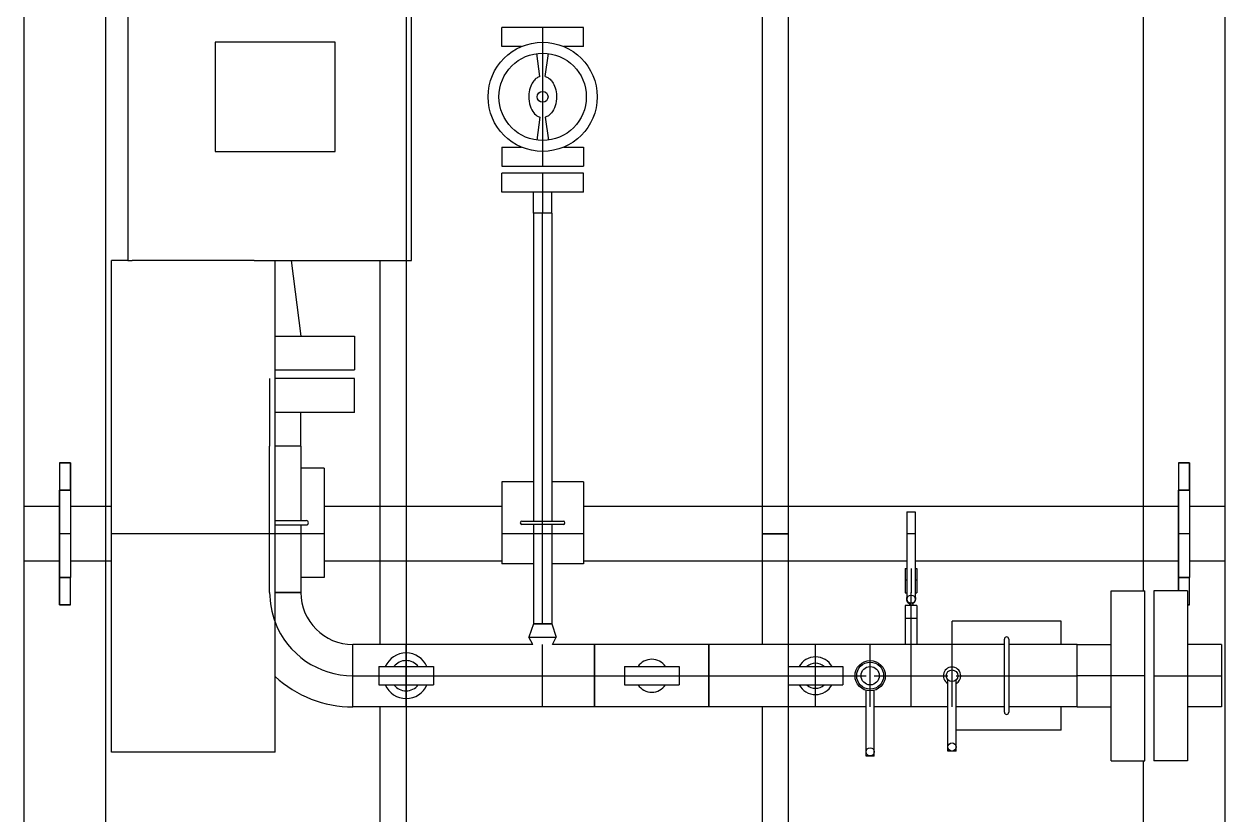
# Model space of a CAD drawing. Header units: inches. Extents: x 517790 to 538444, y 301815 to 302461.
# Drawn here: x 517889.889 to 517892.162, y 302310.304 to 302311.801 of the extents above; entities that cross this region are included whole.
import ezdxf

# ---------------------------------------------------------------- set-up
doc = ezdxf.new("R2010")
doc.units = ezdxf.units.IN
doc.header["$MEASUREMENT"] = 0
doc.layers.add('硅胶总平面底图 工艺装置区', color=253, linetype='Continuous')

msp = doc.modelspace()

# ---------------------------------------------------------------- linework, layer by layer
at = {"layer": '硅胶总平面底图 工艺装置区', "color": 253, "linetype": 'Continuous', "lineweight": -3}
for p, q in [((517889.8891, 302310.1226), (517889.8891, 302313.1721)), ((517890.0441, 302310.1226), (517890.0441, 302313.1721)), ((517891.2862, 302312.1241), (517891.2862, 302310.8361)), ((517891.3358, 302312.086), (517891.3358, 302310.8361)), ((517892.1624, 302312.0584), (517892.1624, 302310.6265)), ((517890.0854, 302311.9728), (517890.0854, 302311.3528)), ((517890.6124, 302311.9728), (517890.6124, 302311.3528)), ((517890.6228, 302311.3528), (517890.6228, 302311.9728)), ((517892.0074, 302311.9567), (517892.0074, 302310.7282)), ((517890.8708, 302311.794), (517890.7937, 302311.794)), ((517890.7937, 302311.7579), (517890.7937, 302311.794)), ((517890.8708, 302311.794), (517890.8708, 302311.5315)), ((517890.9479, 302311.794), (517890.8708, 302311.794)), ((517890.9479, 302311.7579), (517890.9479, 302311.794)), ((517890.4781, 302311.7661), (517890.2508, 302311.7661)), ((517890.2508, 302311.7661), (517890.2508, 302311.5594)), ((517890.4781, 302311.5594), (517890.4781, 302311.7661)), ((517890.8305, 302311.7579), (517890.7937, 302311.7579)), ((517890.8657, 302311.7014), (517890.86, 302311.7447)), ((517890.8759, 302311.7014), (517890.8816, 302311.7447)), ((517890.9479, 302311.7579), (517890.9111, 302311.7579)), ((517890.8657, 302311.6241), (517890.86, 302311.5808)), ((517890.8759, 302311.6241), (517890.8816, 302311.5808)), ((517890.7937, 302311.5676), (517890.8305, 302311.5676)), ((517890.7937, 302311.5676), (517890.7937, 302311.5315)), ((517890.9111, 302311.5676), (517890.9479, 302311.5676)), ((517890.9479, 302311.5676), (517890.9479, 302311.5315)), ((517890.2508, 302311.5594), (517890.4781, 302311.5594)), ((517890.7937, 302311.5315), (517890.8708, 302311.5315)), ((517890.8708, 302311.5184), (517890.7937, 302311.5184)), ((517890.7937, 302311.4823), (517890.7937, 302311.5184)), ((517890.8708, 302311.5315), (517890.9479, 302311.5315)), ((517890.8708, 302311.5184), (517890.8708, 302311.4428)), ((517890.9479, 302311.5184), (517890.8708, 302311.5184)), ((517890.9479, 302311.4823), (517890.9479, 302311.5184)), ((517890.8708, 302311.4823), (517890.7937, 302311.4823)), ((517890.8535, 302311.4428), (517890.8535, 302311.4823)), ((517890.9479, 302311.4823), (517890.8708, 302311.4823)), ((517890.888, 302311.4428), (517890.888, 302311.4823)), ((517890.8708, 302311.4428), (517890.8535, 302311.4428)), ((517890.888, 302311.4428), (517890.8535, 302311.4428)), ((517890.8535, 302311.4428), (517890.8535, 302310.8599)), ((517890.888, 302311.4428), (517890.8708, 302311.4428)), ((517890.8708, 302310.8599), (517890.8708, 302311.4428)), ((517890.888, 302311.4428), (517890.888, 302310.8599)), ((517890.0854, 302311.3528), (517890.0545, 302311.3528)), ((517890.0545, 302310.4228), (517890.0545, 302311.3528)), ((517890.0854, 302311.3528), (517890.0939, 302311.3528)), ((517890.2094, 302311.3528), (517890.0939, 302311.3528)), ((517890.325, 302311.3528), (517890.2094, 302311.3528)), ((517890.325, 302311.3528), (517890.6228, 302311.3528)), ((517890.3644, 302310.4228), (517890.3644, 302311.3528)), ((517890.3946, 302311.3528), (517890.4132, 302311.2101)), ((517890.5628, 302311.3528), (517890.5628, 302310.6265)), ((517890.6124, 302311.3528), (517890.6124, 302310.6265)), ((517890.3644, 302311.2101), (517890.5149, 302311.2101)), ((517890.3644, 302311.2101), (517890.4132, 302311.2101)), ((517890.5149, 302311.2101), (517890.5149, 302311.1461)), ((517890.3541, 302311.1296), (517890.3541, 302311.0015)), ((517890.3644, 302311.1461), (517890.5149, 302311.1461)), ((517890.5149, 302311.1296), (517890.3644, 302311.1296)), ((517890.5149, 302311.0656), (517890.5149, 302311.1296)), ((517890.5149, 302311.0656), (517890.3644, 302311.0656)), ((517890.4132, 302311.0015), (517890.4132, 302311.0656)), ((517890.3541, 302310.7249), (517890.3541, 302311.0015)), ((517890.4132, 302311.0015), (517890.3644, 302311.0015)), ((517890.4132, 302311.0015), (517890.3644, 302311.0015)), ((517890.4132, 302311.0015), (517890.4132, 302310.8609)), ((517889.977, 302310.9704), (517889.9563, 302310.9704)), ((517889.9563, 302310.9704), (517889.977, 302310.9704)), ((517889.9563, 302310.9704), (517889.9563, 302310.9188)), ((517889.9563, 302310.9704), (517889.9563, 302310.9188)), ((517889.977, 302310.9188), (517889.977, 302310.9704)), ((517889.977, 302310.9704), (517889.977, 302310.9188)), ((517892.0746, 302310.9704), (517892.0746, 302310.9188)), ((517892.0746, 302310.9704), (517892.0746, 302310.9188)), ((517892.0953, 302310.9704), (517892.0746, 302310.9704)), ((517892.0746, 302310.9704), (517892.0953, 302310.9704)), ((517892.0953, 302310.9188), (517892.0953, 302310.9704)), ((517892.0953, 302310.9704), (517892.0953, 302310.9188)), ((517890.4574, 302310.9601), (517890.4132, 302310.9601)), ((517890.4574, 302310.9601), (517890.4574, 302310.7534)), ((517890.7933, 302310.9343), (517890.7933, 302310.7793)), ((517890.8535, 302310.9343), (517890.7933, 302310.9343)), ((517890.9483, 302310.9343), (517890.888, 302310.9343)), ((517890.9483, 302310.9343), (517890.9483, 302310.7793)), ((517889.9563, 302310.9188), (517889.977, 302310.9188)), ((517889.977, 302310.9188), (517889.9563, 302310.9188)), ((517889.9563, 302310.7534), (517889.9563, 302310.9188)), ((517889.9563, 302310.9188), (517889.9563, 302310.7534)), ((517889.977, 302310.9188), (517889.9563, 302310.9188)), ((517889.977, 302310.9188), (517889.977, 302310.7534)), ((517889.977, 302310.9188), (517889.977, 302310.7534)), ((517892.0746, 302310.9188), (517892.0953, 302310.9188)), ((517892.0953, 302310.9188), (517892.0746, 302310.9188)), ((517892.0746, 302310.7534), (517892.0746, 302310.9188)), ((517892.0746, 302310.9188), (517892.0746, 302310.7534)), ((517892.0953, 302310.9188), (517892.0746, 302310.9188)), ((517892.0953, 302310.9188), (517892.0953, 302310.7534)), ((517892.0953, 302310.9188), (517892.0953, 302310.7534)), ((517889.9563, 302310.8878), (517889.8891, 302310.8878)), ((517889.8891, 302310.7844), (517889.8891, 302310.8878)), ((517890.0545, 302310.8878), (517889.977, 302310.8878)), ((517890.7933, 302310.8878), (517890.4574, 302310.8878)), ((517892.0746, 302310.8878), (517890.9483, 302310.8878)), ((517892.1624, 302310.8878), (517892.0953, 302310.8878)), ((517892.1624, 302310.8878), (517892.1624, 302310.7844)), ((517890.3644, 302310.8609), (517890.4233, 302310.8609)), ((517890.8315, 302310.8599), (517890.91, 302310.8599)), ((517890.8708, 302310.8537), (517890.8708, 302310.8599)), ((517891.5605, 302310.8777), (517891.5683, 302310.8777)), ((517891.5605, 302310.8777), (517891.5605, 302310.7124)), ((517891.5683, 302310.8777), (517891.576, 302310.8777)), ((517891.576, 302310.8777), (517891.576, 302310.7124)), ((517889.977, 302310.8361), (517889.9563, 302310.8361)), ((517890.4574, 302310.8361), (517890.0545, 302310.8361)), ((517890.4233, 302310.8526), (517890.3644, 302310.8526)), ((517890.4132, 302310.8526), (517890.4132, 302310.7249)), ((517890.9483, 302310.8361), (517890.7933, 302310.8361)), ((517890.91, 302310.8537), (517890.8315, 302310.8537)), ((517890.8535, 302310.8537), (517890.8535, 302310.6659)), ((517890.8708, 302310.6659), (517890.8708, 302310.8537)), ((517890.888, 302310.8537), (517890.888, 302310.6659)), ((517891.2862, 302310.8361), (517891.2862, 302310.6265)), ((517891.2862, 302310.8361), (517891.3358, 302310.8361)), ((517891.3358, 302310.8361), (517891.2862, 302310.8361)), ((517891.3358, 302310.8361), (517891.3358, 302310.6265)), ((517891.576, 302310.8361), (517891.5605, 302310.8361)), ((517892.0953, 302310.8361), (517892.0746, 302310.8361)), ((517889.9563, 302310.7844), (517889.8891, 302310.7844)), ((517890.0545, 302310.7844), (517889.977, 302310.7844)), ((517890.7933, 302310.7844), (517890.4574, 302310.7844)), ((517890.8535, 302310.7793), (517890.7933, 302310.7793)), ((517890.9483, 302310.7793), (517890.888, 302310.7793)), ((517891.5605, 302310.7844), (517890.9483, 302310.7844)), ((517891.5572, 302310.7705), (517891.5605, 302310.7705)), ((517891.5572, 302310.7705), (517891.5572, 302310.7245)), ((517891.5683, 302310.7705), (517891.5683, 302310.7245)), ((517892.0746, 302310.7844), (517891.576, 302310.7844)), ((517891.576, 302310.7705), (517891.5793, 302310.7705)), ((517891.5793, 302310.7705), (517891.5793, 302310.7245)), ((517892.1624, 302310.7844), (517892.0953, 302310.7844)), ((517889.9563, 302310.7534), (517889.9563, 302310.7018)), ((517889.9563, 302310.7018), (517889.9563, 302310.7534)), ((517889.977, 302310.7534), (517889.9563, 302310.7534)), ((517889.9563, 302310.7534), (517889.977, 302310.7534)), ((517889.977, 302310.7534), (517889.9563, 302310.7534)), ((517889.977, 302310.7018), (517889.977, 302310.7534)), ((517889.977, 302310.7018), (517889.977, 302310.7534)), ((517890.4574, 302310.7534), (517890.4132, 302310.7534)), ((517891.5605, 302310.7483), (517891.5572, 302310.7483)), ((517891.5793, 302310.7483), (517891.576, 302310.7483)), ((517892.0953, 302310.7534), (517892.0746, 302310.7534)), ((517892.0746, 302310.7534), (517892.0953, 302310.7534)), ((517892.0746, 302310.7534), (517892.0746, 302310.7282)), ((517892.0746, 302310.7282), (517892.0746, 302310.7534)), ((517892.0953, 302310.7534), (517892.0746, 302310.7534)), ((517892.0953, 302310.7018), (517892.0953, 302310.7534)), ((517892.0953, 302310.7018), (517892.0953, 302310.7534)), ((517890.3541, 302310.7249), (517890.3541, 302310.7249)), ((517890.3541, 302310.7249), (517890.3541, 302310.7249)), ((517890.4132, 302310.7249), (517890.3644, 302310.7249)), ((517890.3644, 302310.7249), (517890.4132, 302310.7249)), ((517891.5572, 302310.7245), (517891.5605, 302310.7245)), ((517891.5683, 302310.7246), (517891.5683, 302310.7246)), ((517891.5683, 302310.7245), (517891.5683, 302310.7246)), ((517891.5683, 302310.7002), (517891.5683, 302310.7245)), ((517891.576, 302310.7245), (517891.5793, 302310.7245)), ((517891.947, 302310.5674), (517891.947, 302310.7282)), ((517891.947, 302310.7282), (517892.011, 302310.7282)), ((517892.011, 302310.5674), (517892.011, 302310.7282)), ((517892.0275, 302310.7282), (517892.0275, 302310.5674)), ((517892.0915, 302310.7282), (517892.0275, 302310.7282)), ((517892.0915, 302310.7282), (517892.0915, 302310.5674)), ((517889.9563, 302310.7018), (517889.977, 302310.7018)), ((517889.977, 302310.7018), (517889.9563, 302310.7018)), ((517891.5793, 302310.7002), (517891.5572, 302310.7002)), ((517891.5572, 302310.7002), (517891.5572, 302310.6265)), ((517891.5656, 302310.7038), (517891.5645, 302310.7002)), ((517891.5683, 302310.6764), (517891.5683, 302310.7002)), ((517891.5709, 302310.7038), (517891.572, 302310.7002)), ((517891.5793, 302310.7002), (517891.5793, 302310.6265)), ((517892.0915, 302310.7018), (517892.0953, 302310.7018)), ((517892.0953, 302310.7018), (517892.0915, 302310.7018)), ((517891.5572, 302310.6764), (517891.5793, 302310.6764)), ((517891.5683, 302310.6265), (517891.5683, 302310.6764)), ((517890.8535, 302310.6659), (517890.8449, 302310.6407)), ((517890.8535, 302310.6659), (517890.888, 302310.6659)), ((517890.888, 302310.6659), (517890.8535, 302310.6659)), ((517890.8708, 302310.6659), (517890.8708, 302310.6659)), ((517890.8708, 302310.6659), (517890.8708, 302310.6658)), ((517890.888, 302310.6659), (517890.8967, 302310.6407)), ((517891.6458, 302310.6265), (517891.6458, 302310.6708)), ((517891.8524, 302310.6708), (517891.6458, 302310.6708)), ((517891.8524, 302310.6265), (517891.8524, 302310.6708)), ((517890.8449, 302310.6407), (517890.8967, 302310.6407)), ((517890.8522, 302310.6265), (517890.8449, 302310.6407)), ((517890.8894, 302310.6265), (517890.8967, 302310.6407)), ((517891.745, 302310.4982), (517891.745, 302310.6367)), ((517891.7532, 302310.6367), (517891.7532, 302310.4982)), ((517890.5116, 302310.5084), (517890.5116, 302310.6265)), ((517890.6124, 302310.6265), (517890.5116, 302310.6265)), ((517890.5116, 302310.5084), (517890.5116, 302310.6265)), ((517890.6124, 302310.5084), (517890.6124, 302310.6265)), ((517890.8522, 302310.6265), (517890.6124, 302310.6265)), ((517890.6124, 302310.6265), (517890.6124, 302310.5084)), ((517890.8708, 302310.5084), (517890.8708, 302310.6265)), ((517890.9693, 302310.6265), (517890.8894, 302310.6265)), ((517890.9693, 302310.5084), (517890.9693, 302310.6265)), ((517890.9693, 302310.6265), (517890.9693, 302310.5674)), ((517891.1856, 302310.6265), (517890.9693, 302310.6265)), ((517891.1856, 302310.6265), (517891.1856, 302310.5674)), ((517891.1856, 302310.5084), (517891.1856, 302310.6265)), ((517891.3874, 302310.6265), (517891.1856, 302310.6265)), ((517891.3358, 302310.6265), (517891.3358, 302310.5846)), ((517891.3874, 302310.5084), (517891.3874, 302310.6265)), ((517891.4908, 302310.6265), (517891.3874, 302310.6265)), ((517891.4908, 302310.5084), (517891.4908, 302310.6265)), ((517891.5683, 302310.6265), (517891.4908, 302310.6265)), ((517891.5683, 302310.5084), (517891.5683, 302310.6265)), ((517891.6458, 302310.6265), (517891.5683, 302310.6265)), ((517891.5683, 302310.6068), (517891.5683, 302310.6265)), ((517891.5683, 302310.6068), (517891.5683, 302310.6068)), ((517891.5683, 302310.6068), (517891.5683, 302310.6068)), ((517891.5683, 302310.5674), (517891.5683, 302310.6068)), ((517891.6458, 302310.5084), (517891.6458, 302310.6265)), ((517891.745, 302310.6265), (517891.6458, 302310.6265)), ((517891.8829, 302310.6265), (517891.7532, 302310.6265)), ((517891.8829, 302310.5084), (517891.8829, 302310.6265)), ((517891.8829, 302310.5674), (517891.8829, 302310.6265)), ((517891.8829, 302310.6265), (517891.947, 302310.6265)), ((517892.1556, 302310.6265), (517892.0915, 302310.6265)), ((517892.1556, 302310.6265), (517892.1556, 302310.5084)), ((517892.1556, 302310.6265), (517892.1556, 302310.5674)), ((517892.1624, 302310.6265), (517892.1624, 302310.5084)), ((517890.5608, 302310.5846), (517890.6124, 302310.5846)), ((517890.5608, 302310.5846), (517890.5608, 302310.5502)), ((517890.6124, 302310.5846), (517890.6641, 302310.5846)), ((517890.6641, 302310.5846), (517890.6641, 302310.5502)), ((517891.0258, 302310.5846), (517891.0774, 302310.5846)), ((517891.0258, 302310.5846), (517891.0258, 302310.5502)), ((517891.0774, 302310.5846), (517891.1291, 302310.5846)), ((517891.1291, 302310.5846), (517891.1291, 302310.5502)), ((517891.3358, 302310.5846), (517891.3874, 302310.5846)), ((517891.3358, 302310.5846), (517891.3358, 302310.5502)), ((517891.3874, 302310.5846), (517891.4391, 302310.5846)), ((517891.4391, 302310.5846), (517891.4391, 302310.5502)), ((517890.5116, 302310.5674), (517890.5608, 302310.5674)), ((517890.5116, 302310.5674), (517890.5116, 302310.5674)), ((517890.5116, 302310.5674), (517890.5116, 302310.5674)), ((517890.5608, 302310.5674), (517890.6124, 302310.5674)), ((517890.6124, 302310.5674), (517890.6641, 302310.5674)), ((517890.6124, 302310.5674), (517890.6124, 302310.5674)), ((517890.6124, 302310.5674), (517890.6124, 302310.5674)), ((517890.6641, 302310.5674), (517890.8708, 302310.5674)), ((517890.8708, 302310.5674), (517890.9693, 302310.5674)), ((517890.8708, 302310.5674), (517890.8708, 302310.5674)), ((517890.8708, 302310.5674), (517890.8708, 302310.5674)), ((517890.9693, 302310.5674), (517891.0258, 302310.5674)), ((517890.9693, 302310.5674), (517890.9693, 302310.5674)), ((517890.9693, 302310.5674), (517890.9693, 302310.5084)), ((517891.0258, 302310.5674), (517891.1291, 302310.5674)), ((517891.1291, 302310.5674), (517891.1856, 302310.5674)), ((517891.1856, 302310.5674), (517891.1856, 302310.5674)), ((517891.1856, 302310.5674), (517891.1856, 302310.5674)), ((517891.1856, 302310.5674), (517891.1856, 302310.5084)), ((517891.1856, 302310.5674), (517891.3358, 302310.5674)), ((517891.3358, 302310.5674), (517891.3874, 302310.5674)), ((517891.3874, 302310.5674), (517891.4391, 302310.5674)), ((517891.3874, 302310.5674), (517891.3874, 302310.5674)), ((517891.3874, 302310.5674), (517891.3874, 302310.5674)), ((517891.4391, 302310.5674), (517891.462, 302310.5674)), ((517891.462, 302310.5674), (517891.483, 302310.5674)), ((517891.4985, 302310.5674), (517891.5195, 302310.5674)), ((517891.5195, 302310.5674), (517891.5683, 302310.5674)), ((517891.5683, 302310.5674), (517891.5682, 302310.5674)), ((517891.5683, 302310.5674), (517891.6292, 302310.5674)), ((517891.5683, 302310.5674), (517891.5683, 302310.5674)), ((517891.6292, 302310.5674), (517891.638, 302310.5674)), ((517891.6535, 302310.5674), (517891.6623, 302310.5674)), ((517891.6623, 302310.5674), (517891.745, 302310.5674)), ((517891.745, 302310.5674), (517891.7532, 302310.5674)), ((517891.7532, 302310.5674), (517891.8829, 302310.5674)), ((517892.011, 302310.5674), (517891.8829, 302310.5674)), ((517891.8829, 302310.5084), (517891.8829, 302310.5674)), ((517891.947, 302310.4067), (517891.947, 302310.5674)), ((517892.011, 302310.4067), (517892.011, 302310.5674)), ((517892.0275, 302310.5674), (517892.1556, 302310.5674)), ((517892.0275, 302310.5674), (517892.0275, 302310.4067)), ((517892.0915, 302310.5674), (517892.0915, 302310.4067)), ((517892.1556, 302310.5674), (517892.1556, 302310.5084)), ((517890.5608, 302310.5502), (517890.6124, 302310.5502)), ((517890.6124, 302310.5502), (517890.6641, 302310.5502)), ((517891.0258, 302310.5502), (517891.0774, 302310.5502)), ((517891.0774, 302310.5502), (517891.1291, 302310.5502)), ((517891.3358, 302310.5502), (517891.3874, 302310.5502)), ((517891.3358, 302310.5502), (517891.3358, 302310.5084)), ((517891.3874, 302310.5502), (517891.4391, 302310.5502)), ((517891.483, 302310.4155), (517891.483, 302310.5398)), ((517891.4985, 302310.4155), (517891.4985, 302310.5398)), ((517891.638, 302310.4248), (517891.638, 302310.5596)), ((517891.6535, 302310.4248), (517891.6535, 302310.5596)), ((517890.6124, 302310.5084), (517890.5116, 302310.5084)), ((517890.5628, 302310.5084), (517890.5628, 302310.1226)), ((517890.8708, 302310.5084), (517890.6124, 302310.5084)), ((517890.6124, 302310.5084), (517890.6124, 302310.1226)), ((517890.9693, 302310.5084), (517890.8708, 302310.5084)), ((517891.1856, 302310.5084), (517890.9693, 302310.5084)), ((517891.3874, 302310.5084), (517891.1856, 302310.5084)), ((517891.2862, 302310.5084), (517891.2862, 302310.1226)), ((517891.3358, 302310.5084), (517891.3358, 302310.1226)), ((517891.483, 302310.5084), (517891.3874, 302310.5084)), ((517891.5683, 302310.5084), (517891.4985, 302310.5084)), ((517891.638, 302310.5084), (517891.5683, 302310.5084)), ((517891.745, 302310.5084), (517891.6535, 302310.5084)), ((517891.8829, 302310.5084), (517891.7532, 302310.5084)), ((517891.8524, 302310.4641), (517891.8524, 302310.5084)), ((517891.8829, 302310.5084), (517891.947, 302310.5084)), ((517892.1556, 302310.5084), (517892.0915, 302310.5084)), ((517892.1624, 302310.5084), (517892.1624, 302308.4853)), ((517891.8524, 302310.4641), (517891.6535, 302310.4641)), ((517891.6458, 302310.4248), (517891.638, 302310.4248)), ((517891.6535, 302310.4248), (517891.6458, 302310.4248)), ((517890.2094, 302310.4228), (517890.0545, 302310.4228)), ((517890.3644, 302310.4228), (517890.2094, 302310.4228)), ((517891.4908, 302310.4155), (517891.483, 302310.4155)), ((517891.4985, 302310.4155), (517891.4908, 302310.4155)), ((517891.947, 302310.4067), (517892.011, 302310.4067)), ((517892.0074, 302310.4067), (517892.0074, 302310.2048)), ((517892.0915, 302310.4067), (517892.0275, 302310.4067))]:
    msp.add_line(p, q, dxfattribs=at)
for centre, radius in [((517890.8708, 302311.6628), 0.1033), ((517890.8708, 302311.6628), 0.0827), ((517890.8708, 302311.6628), 0.0103), ((517891.5683, 302310.7124), 0.00775), ((517891.4908, 302310.5674), 0.0287), ((517891.4908, 302310.5674), 0.0255), ((517891.4908, 302310.5674), 0.0173), ((517891.6458, 302310.5674), 0.011), ((517891.4908, 302310.4233), 0.00775), ((517891.6458, 302310.4326), 0.00775)]:
    msp.add_circle(centre, radius, dxfattribs=at)
for centre, radius, start, end in [((517890.4233, 302310.8568), 0.00413, 270, 90), ((517890.8315, 302310.8568), 0.0031, 90, 270), ((517890.91, 302310.8568), 0.0031, 270, 90), ((517890.5116, 302310.7249), 0.1575, 180, 200.8713), ((517890.5116, 302310.7249), 0.0984, 180, 270), ((517891.5683, 302310.7124), 0.00899, 149.5553, 252.9561), ((517891.5683, 302310.7124), 0.00899, 287.0439, 0), ((517891.5683, 302310.7124), 0.00899, 0, 30.4447), ((517890.5116, 302310.7249), 0.1575, 200.8713, 270), ((517891.7491, 302310.6367), 0.00413, 0, 180), ((517890.6124, 302310.5674), 0.0431, 23.5216, 156.4784), ((517890.6124, 302310.5674), 0.0287, 36.7726, 143.2274), ((517891.0774, 302310.5674), 0.0312, 33.505, 146.495), ((517891.3874, 302310.5674), 0.0356, 28.8738, 151.1262), ((517891.3874, 302310.5674), 0.0238, 46.4125, 133.5875), ((517891.6458, 302310.5674), 0.0165, 0, 242.0506), ((517890.5116, 302310.7249), 0.2165, 227.1914, 270), ((517891.6458, 302310.5674), 0.0165, 297.9494, 0), ((517890.6124, 302310.5674), 0.0431, 203.5216, 336.4784), ((517890.6124, 302310.5674), 0.0287, 216.7726, 323.2274), ((517891.0774, 302310.5674), 0.0312, 213.505, 326.495), ((517891.3874, 302310.5674), 0.0356, 208.8738, 331.1262), ((517891.3874, 302310.5674), 0.0238, 226.4125, 313.5875), ((517891.7491, 302310.4982), 0.00413, 180, 0)]:
    msp.add_arc(centre, radius, start, end, dxfattribs=at)
for points in [[(517890.8657, 302311.7014), (517890.8636, 302311.7008), (517890.8616, 302311.6998), (517890.8596, 302311.6984), (517890.8576, 302311.697), (517890.8556, 302311.6951), (517890.8539, 302311.6929), (517890.8517, 302311.6901), (517890.8498, 302311.6869), (517890.8484, 302311.6832), (517890.8465, 302311.6787), (517890.8453, 302311.6735), (517890.8448, 302311.6682), (517890.8442, 302311.662), (517890.8446, 302311.6557), (517890.846, 302311.6498), (517890.8473, 302311.6442), (517890.8495, 302311.6391), (517890.8522, 302311.6349), (517890.8544, 302311.6317), (517890.8569, 302311.629), (517890.8597, 302311.6271), (517890.8616, 302311.6258), (517890.8636, 302311.6248), (517890.8657, 302311.6241)], [(517890.8759, 302311.7014), (517890.8779, 302311.7008), (517890.88, 302311.6998), (517890.8819, 302311.6984), (517890.884, 302311.697), (517890.8859, 302311.6951), (517890.8877, 302311.6929), (517890.8899, 302311.6901), (517890.8917, 302311.6869), (517890.8932, 302311.6832), (517890.895, 302311.6787), (517890.8963, 302311.6735), (517890.8968, 302311.6682), (517890.8973, 302311.662), (517890.8969, 302311.6557), (517890.8956, 302311.6498), (517890.8943, 302311.6442), (517890.8921, 302311.6391), (517890.8893, 302311.6349), (517890.8872, 302311.6317), (517890.8846, 302311.629), (517890.8819, 302311.6271), (517890.88, 302311.6258), (517890.8779, 302311.6248), (517890.8759, 302311.6241)]]:
    msp.add_open_spline(points, degree=3, knots=[0.19475, 0.19475, 0.19475, 0.19475, 0.43862, 0.43862, 0.43862, 0.70005, 0.70005, 0.70005, 1.024067, 1.024067, 1.024067, 1.43199, 1.43199, 1.43199, 1.906884, 1.906884, 1.906884, 2.35788, 2.35788, 2.35788, 2.704097, 2.704097, 2.704097, 2.946843, 2.946843, 2.946843, 2.946843], dxfattribs=at)

doc.saveas('drawing.dxf')
